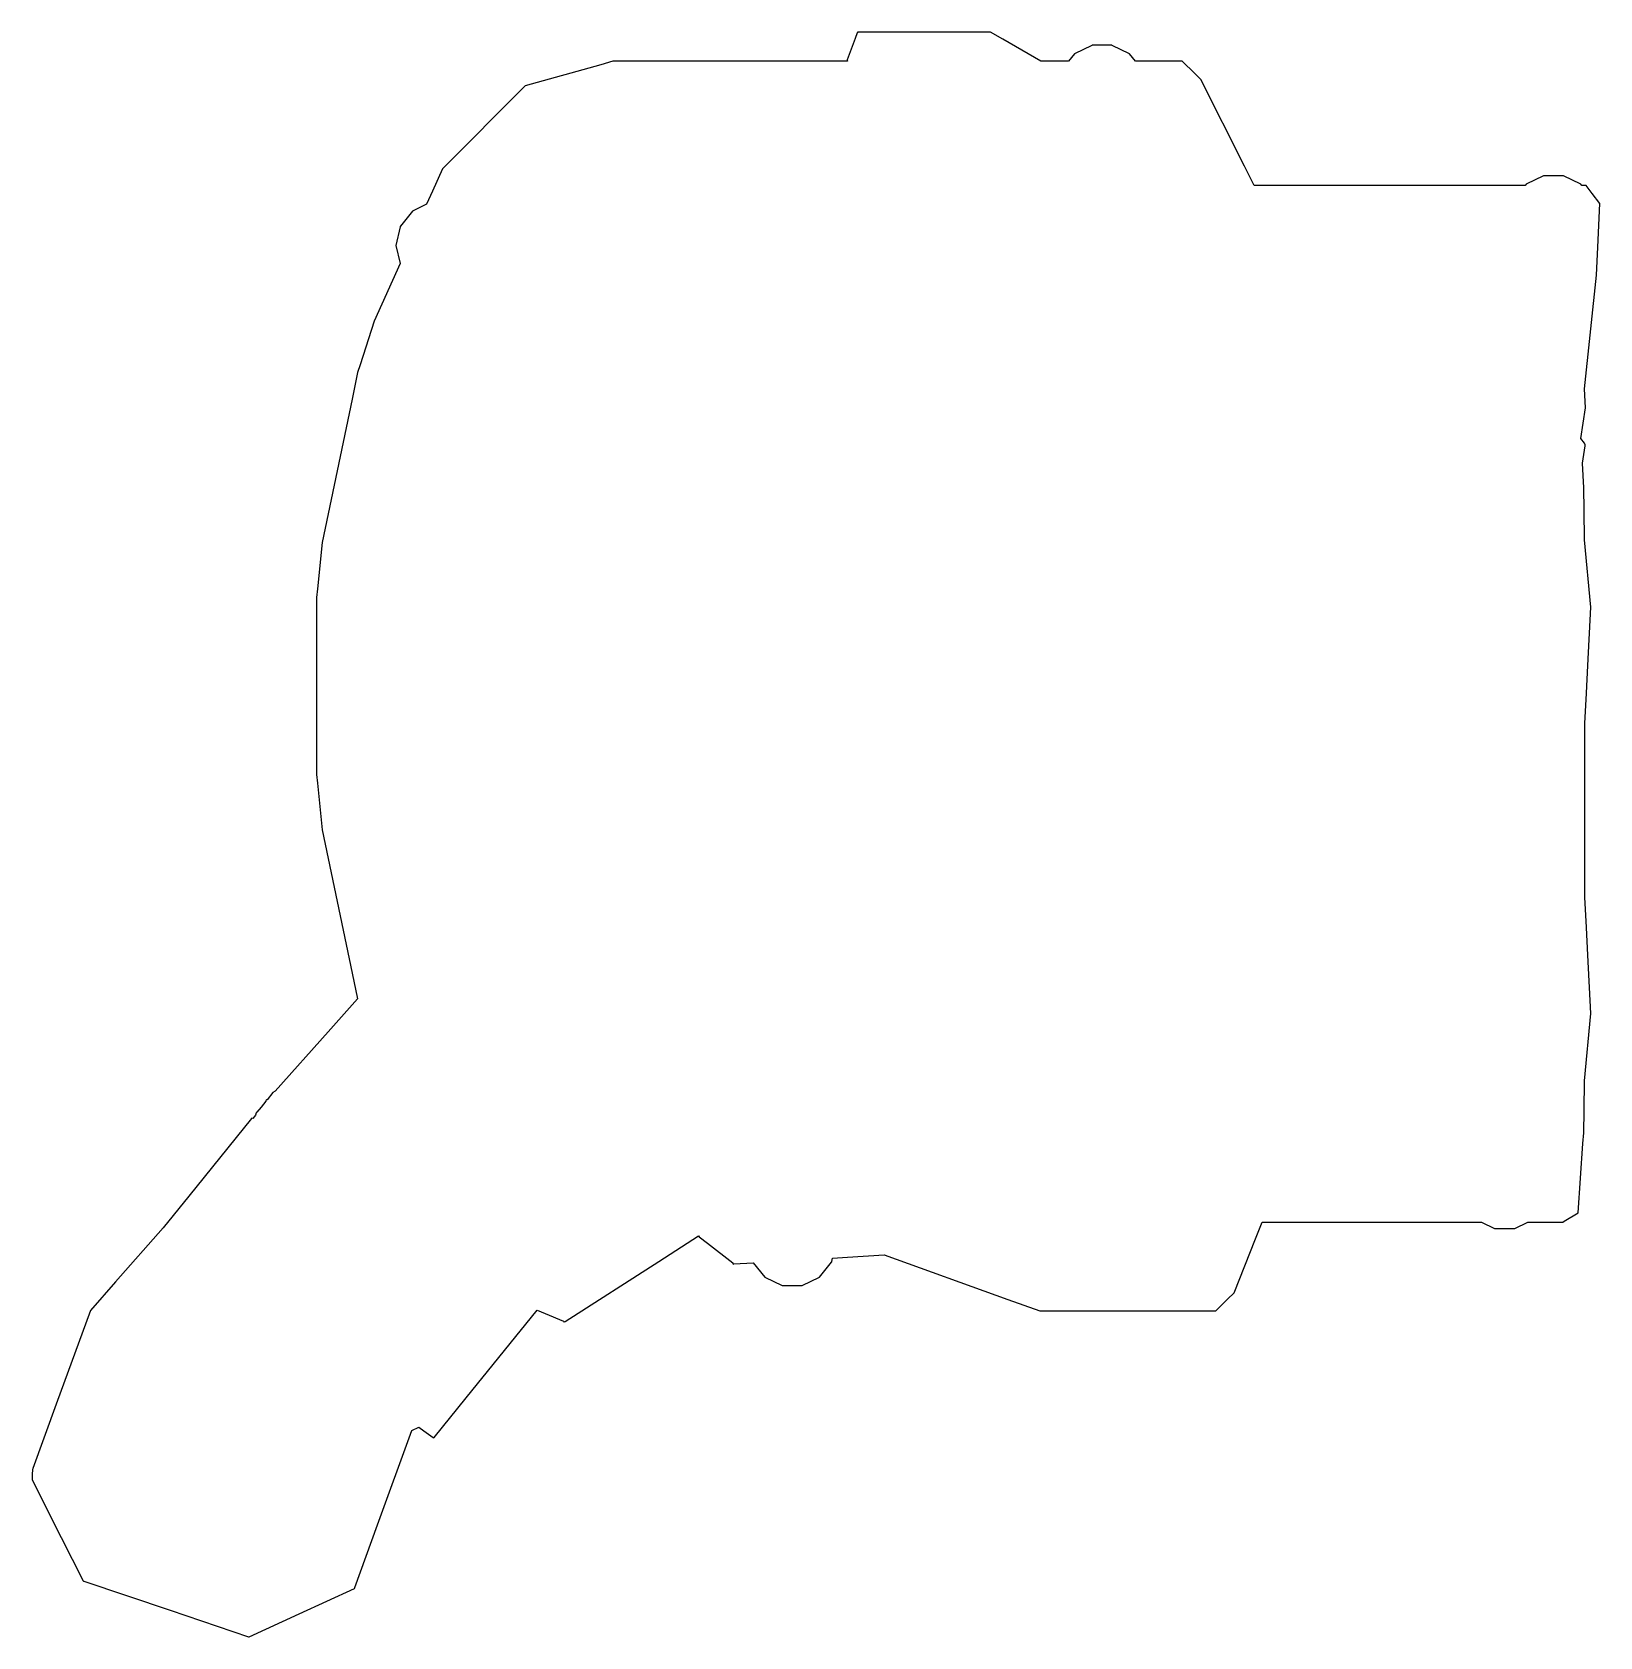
# Model space of a CAD drawing. Extents: x -82 to 47, y -78 to 54.
import ezdxf

# ---------------------------------------------------------------- set-up
doc = ezdxf.new("R2010")
doc.units = 0
doc.header["$MEASUREMENT"] = 0

msp = doc.modelspace()

# ---------------------------------------------------------------- linework, layer by layer
for p, q in [((-14.2254, 53.1946), (-14.8897, 51.4406)), ((-14.059, 53.6339), (-14.2254, 53.1946)), ((-14.0534, 53.6487), (-14.059, 53.6339)), ((-14.0311, 53.7075), (-14.0534, 53.6487)), ((-11.2327, 53.7075), (-14.0311, 53.7075)), ((-11.2114, 53.7075), (-11.2327, 53.7075)), ((-3.12556, 53.7075), (-11.2114, 53.7075)), ((-2.10372, 53.1161), (-3.12556, 53.7075)), ((-3.12556, 53.7075), (-3.12556, 53.7075)), ((-2.10364, 53.1161), (-2.10372, 53.1161)), ((1.01641, 51.3105), (-2.10364, 53.1161)), ((-14.8897, 51.4406), (-14.8955, 51.4255)), ((-14.8955, 51.4255), (-14.8756, 51.3105)), ((3.78941, 51.9285), (3.29656, 51.3105)), ((5.21225, 52.6137), (3.78941, 51.9285)), ((5.23894, 52.6265), (5.21225, 52.6137)), ((6.84779, 52.6265), (5.23894, 52.6265)), ((6.87448, 52.6137), (6.84779, 52.6265)), ((8.29732, 51.9285), (6.87448, 52.6137)), ((8.79017, 51.3105), (8.29732, 51.9285)), ((-35.1371, 51.0328), (-41.3312, 49.289)), ((-34.1509, 51.3105), (-35.1371, 51.0328)), ((-34.1444, 51.3105), (-34.1509, 51.3105)), ((-32.8485, 51.3105), (-34.1444, 51.3105)), ((-32.8394, 51.3105), (-32.8485, 51.3105)), ((-25.103, 51.3105), (-32.8394, 51.3105)), ((-24.8732, 51.3105), (-25.103, 51.3105)), ((-24.8642, 51.3105), (-24.8732, 51.3105)), ((-23.5033, 51.3105), (-24.8642, 51.3105)), ((-21.7065, 51.3105), (-23.5033, 51.3105)), ((-21.6934, 51.3105), (-21.7065, 51.3105)), ((-14.8756, 51.3105), (-21.6934, 51.3105)), ((3.29656, 51.3105), (1.01641, 51.3105)), ((12.6379, 51.3105), (8.79017, 51.3105)), ((13.659, 50.3076), (12.6379, 51.3105)), ((14.1523, 49.823), (13.659, 50.3076)), ((-41.3312, 49.289), (-48.1312, 42.489)), ((17.7457, 42.7023), (14.1523, 49.823)), ((-48.1312, 42.489), (-48.9629, 40.6354)), ((18.549, 41.1105), (17.7457, 42.7023)), ((22.692, 41.1105), (18.549, 41.1105)), ((30.2413, 41.1105), (22.692, 41.1105)), ((31.2792, 41.1105), (30.2413, 41.1105)), ((32.865, 41.1105), (31.2792, 41.1105)), ((40.0609, 41.1105), (32.865, 41.1105)), ((40.8012, 41.1105), (40.0609, 41.1105)), ((40.8861, 41.217), (40.8012, 41.1105)), ((42.309, 41.9022), (40.8861, 41.217)), ((42.3356, 41.915), (42.309, 41.9022)), ((43.9445, 41.915), (42.3356, 41.915)), ((43.9712, 41.9022), (43.9445, 41.915)), ((45.394, 41.217), (43.9712, 41.9022)), ((45.4789, 41.1105), (45.394, 41.217)), ((45.8224, 41.1105), (45.4789, 41.1105)), ((46.3235, 40.4506), (45.8224, 41.1105)), ((-49.4386, 39.5752), (-50.6001, 39.0158)), ((-48.9629, 40.6354), (-49.4386, 39.5752)), ((46.9519, 39.623), (46.3235, 40.4506)), ((46.7885, 36.0358), (46.9519, 39.623)), ((46.9519, 39.623), (46.9519, 39.623)), ((46.9519, 39.623), (46.9519, 39.623)), ((-50.6001, 39.0158), (-51.5847, 37.7811)), ((-51.6098, 37.7291), (-51.9612, 36.1895)), ((-51.6032, 37.758), (-51.6098, 37.7291)), ((-51.5847, 37.7811), (-51.6032, 37.758)), ((-51.9612, 36.1895), (-51.6228, 34.707)), ((46.6837, 33.734), (46.7885, 36.0358)), ((-51.6228, 34.707), (-53.7461, 29.9749)), ((45.6981, 24.4101), (46.6837, 33.734)), ((46.6837, 33.734), (46.6837, 33.734)), ((-53.7461, 29.9749), (-54.9035, 26.3795)), ((-54.9035, 26.3795), (-55.1047, 25.7544)), ((-55.1047, 25.7544), (-55.5625, 23.556)), ((45.7604, 22.8511), (45.6981, 24.4101)), ((-55.5625, 23.556), (-58.0112, 11.7967)), ((45.3785, 20.3356), (45.7604, 22.8511)), ((45.6883, 19.9389), (45.3785, 20.3356)), ((45.7498, 19.826), (45.6883, 19.9389)), ((45.7403, 19.7234), (45.7485, 19.8032)), ((45.7485, 19.8032), (45.7498, 19.826)), ((45.5164, 18.3183), (45.7403, 19.7234)), ((45.6176, 16.2818), (45.5164, 18.3183)), ((45.6444, 14.4541), (45.6176, 16.2818)), ((45.6802, 12.0156), (45.6444, 14.4541)), ((46.2082, 6.48238), (45.6802, 12.0156)), ((-58.0112, 11.7967), (-58.4016, 7.98087)), ((-58.4016, 7.98087), (-58.4746, 7.26749)), ((-58.4746, 7.26749), (-58.4746, -7.26749)), ((45.9579, 1.68379), (46.2082, 6.48238)), ((45.8426, -0.58825), (45.9579, 1.68379)), ((45.7173, -3.06), (45.8426, -0.58825)), ((45.7173, -17.34), (45.7173, -3.06)), ((-58.4746, -7.26749), (-58.4016, -7.98087)), ((-58.4016, -7.98087), (-58.0112, -11.7967)), ((-58.0112, -11.7967), (-55.5625, -23.556)), ((45.8426, -19.8118), (45.7173, -17.34)), ((45.9579, -22.0838), (45.8426, -19.8118)), ((46.2082, -26.8824), (45.9579, -22.0838)), ((-55.5625, -23.556), (-55.119, -25.6854)), ((-55.119, -25.6854), (-57.5387, -28.4003)), ((45.6802, -32.4156), (46.2082, -26.8824)), ((-57.5388, -28.4005), (-61.8767, -33.2676)), ((-57.5387, -28.4003), (-57.5388, -28.4005)), ((45.6444, -34.8541), (45.6802, -32.4156)), ((-62.655, -34.0903), (-63.0379, -34.5705)), ((-62.6456, -34.0452), (-62.655, -34.0903)), ((-62.6099, -34.001), (-62.6456, -34.0452)), ((-62.5954, -33.9831), (-62.6099, -34.001)), ((-62.6099, -34.001), (-62.6099, -34.001)), ((-62.5508, -33.9596), (-62.5954, -33.9831)), ((-62.0751, -33.3631), (-62.5508, -33.9596)), ((-61.8767, -33.2676), (-62.0751, -33.3631)), ((-63.8166, -35.4912), (-68.9825, -41.8706)), ((-63.8018, -35.4729), (-63.8166, -35.4912)), ((-63.7177, -35.5033), (-63.8018, -35.4729)), ((-63.8018, -35.4729), (-63.8018, -35.4729)), ((-63.4885, -35.2245), (-63.7177, -35.5033)), ((-63.4499, -35.0384), (-63.4885, -35.2245)), ((-63.4352, -35.0201), (-63.4499, -35.0384)), ((-63.3996, -34.9763), (-63.4352, -35.0201)), ((-63.4352, -35.0201), (-63.4352, -35.0201)), ((-63.0379, -34.5705), (-63.3996, -34.9763)), ((45.6176, -36.6818), (45.6444, -34.8541)), ((45.5582, -37.547), (45.6176, -36.6818)), ((45.1667, -43.2501), (45.5582, -37.547)), ((-68.9827, -41.8707), (-71.0904, -44.4736)), ((-68.9825, -41.8706), (-68.9827, -41.8707)), ((44.0263, -43.9472), (45.1667, -43.2501)), ((-71.0904, -44.4736), (-74.9978, -48.9121)), ((18.6629, -45.3844), (19.2038, -44.0201)), ((19.2038, -44.0201), (20.5784, -44.0201)), ((20.5784, -44.0201), (26.5731, -44.0201)), ((26.5731, -44.0201), (30.9785, -44.0201)), ((30.9785, -44.0201), (37.2217, -44.0201)), ((37.2217, -44.0201), (38.2945, -44.5368)), ((38.2945, -44.5368), (38.3212, -44.5496)), ((38.3212, -44.5496), (39.93, -44.5496)), ((39.93, -44.5496), (39.9567, -44.5368)), ((39.9567, -44.5368), (41.0295, -44.0201)), ((41.0295, -44.0201), (42.6776, -44.0201)), ((42.6776, -44.0201), (43.907, -44.0201)), ((43.907, -44.0201), (44.0263, -43.9472)), ((-30.3682, -47.2365), (-27.1014, -45.1375)), ((-27.1014, -45.1375), (-27.0414, -45.213)), ((-27.0414, -45.213), (-26.3604, -45.7444)), ((-26.3604, -45.7444), (-24.2872, -47.3624)), ((16.903, -49.823), (18.6629, -45.3844)), ((-38.0682, -52.1838), (-30.3684, -47.2366)), ((-30.3684, -47.2366), (-30.3682, -47.2365)), ((-24.2872, -47.3624), (-24.2872, -47.3624)), ((-24.2872, -47.3624), (-24.2779, -47.3945)), ((-24.2779, -47.3945), (-24.2614, -47.4516)), ((-24.1879, -47.4478), (-22.6017, -47.3531)), ((-22.6017, -47.3531), (-21.6643, -48.5285)), ((-17.1564, -48.5285), (-16.1718, -47.2938)), ((-16.1718, -47.2938), (-16.1533, -47.2706)), ((-16.1533, -47.2706), (-16.1467, -47.2417)), ((-16.1467, -47.2417), (-16.0833, -46.9638)), ((-16.0833, -46.9638), (-14.8549, -46.8905)), ((-14.8549, -46.8905), (-11.8625, -46.7118)), ((-11.8625, -46.7118), (-1.67697, -50.3683)), ((-24.2614, -47.4516), (-24.2061, -47.4487)), ((-24.2061, -47.4487), (-24.1879, -47.4478)), ((-21.6643, -48.5285), (-20.2415, -49.2137)), ((-18.5792, -49.2137), (-17.1564, -48.5285)), ((-74.9979, -48.9122), (-77.0656, -51.261)), ((-74.9978, -48.9121), (-74.9979, -48.9122)), ((-20.2415, -49.2137), (-20.2148, -49.2265)), ((-20.2148, -49.2265), (-18.6059, -49.2265)), ((-18.6059, -49.2265), (-18.5792, -49.2137)), ((16.3691, -50.3473), (16.903, -49.823)), ((-77.0656, -51.261), (-79.8702, -58.9666)), ((-46.1892, -58.4389), (-40.3586, -51.2386)), ((-40.3586, -51.2386), (-39.7046, -51.5138)), ((-1.67697, -50.3683), (0.94764, -51.3105)), ((0.94764, -51.3105), (6.00354, -51.3105)), ((6.00354, -51.3105), (6.03815, -51.3105)), ((6.03815, -51.3105), (15.3886, -51.3105)), ((15.3886, -51.3105), (16.3691, -50.3473)), ((-39.7046, -51.5138), (-38.1942, -52.1494)), ((-38.1942, -52.1494), (-38.1853, -52.1607)), ((-38.1853, -52.1607), (-38.1697, -52.1802)), ((-38.1697, -52.1802), (-38.1338, -52.2253)), ((-38.1338, -52.2253), (-38.114, -52.2128)), ((-38.1338, -52.2253), (-38.1338, -52.2253)), ((-38.114, -52.2128), (-38.0682, -52.1838)), ((-38.114, -52.2128), (-38.114, -52.2128)), ((-79.8702, -58.9666), (-81.7884, -64.2367)), ((-48.8221, -61.6902), (-46.1892, -58.4389)), ((-53.4616, -68.8684), (-50.6407, -61.118)), ((-50.6407, -61.118), (-50.0892, -60.8462)), ((-50.0892, -60.8462), (-49.6733, -61.1433)), ((-49.6733, -61.1433), (-48.8963, -61.6985)), ((-48.8963, -61.6985), (-48.8536, -61.7291)), ((-48.8536, -61.7291), (-48.8221, -61.6902)), ((-48.8536, -61.7291), (-48.8536, -61.7291)), ((-81.8163, -64.3135), (-81.8342, -64.7413)), ((-81.8024, -64.2752), (-81.8163, -64.3135)), ((-81.7884, -64.2367), (-81.8024, -64.2752)), ((-81.8024, -64.2752), (-81.8024, -64.2752)), ((-81.8342, -64.7413), (-81.8521, -65.1698)), ((-81.8521, -65.1698), (-79.4628, -69.9107)), ((-55.3356, -74.017), (-53.4616, -68.8684)), ((-79.4628, -69.9107), (-77.6663, -73.4756)), ((-77.6663, -73.4756), (-77.627, -73.4888)), ((-77.627, -73.4888), (-77.6132, -73.4935)), ((-77.6132, -73.4935), (-70.5001, -75.8899)), ((-59.9097, -76.1833), (-55.3635, -74.0938)), ((-55.3635, -74.0938), (-55.3492, -74.0543)), ((-55.3492, -74.0543), (-55.3356, -74.017)), ((-70.5001, -75.8899), (-64.0588, -78.0599)), ((-64.0206, -78.0728), (-59.9099, -76.1834)), ((-59.9099, -76.1834), (-59.9097, -76.1833)), ((-64.0588, -78.0599), (-64.0206, -78.0728))]:
    msp.add_line(p, q)

doc.saveas('drawing.dxf')
